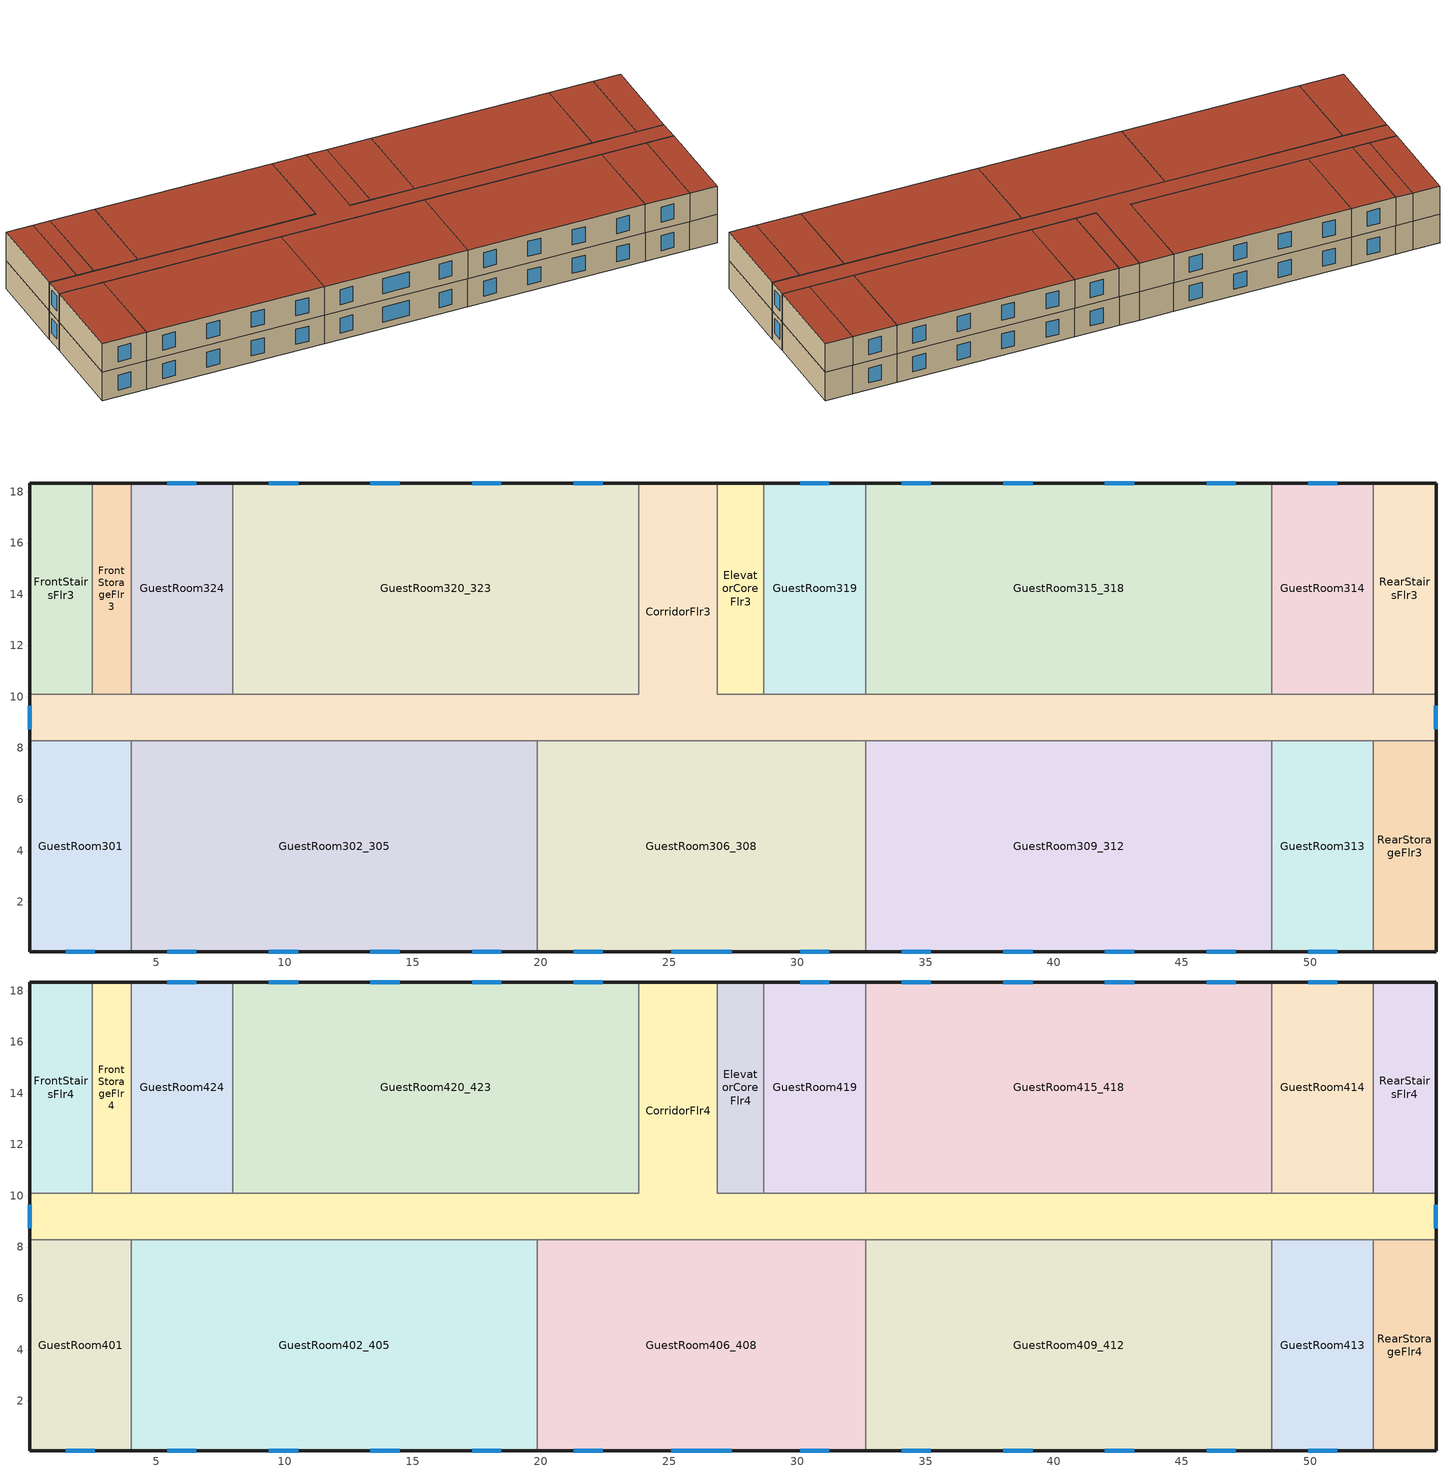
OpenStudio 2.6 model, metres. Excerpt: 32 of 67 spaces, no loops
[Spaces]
GuestRoom319
 floor to GuestRoom219: 32.66,18.34 32.66,10.11 28.7,10.11 28.7,18.34 z6.1
 wall outside: 32.66,18.34 28.7,18.34 z6.1:8.84
 wall to CorridorFlr3: 28.7,10.11 32.66,10.11 z6.1:8.84
 wall to GuestRoom315_318: 32.66,10.11 32.66,18.34 z6.1:8.84
 wall to ElevatorCoreFlr3: 28.7,18.34 28.7,10.11 z6.1:8.84
 window: 31.25,18.34 30.11,18.34 z6.75:8.19
GuestRoom320_323
 floor to GuestRoom220_223: 23.82,18.34 23.82,10.11 7.97,10.11 7.97,18.34 z6.1
 wall outside: 23.82,18.34 7.97,18.34 z6.1:8.84
 wall to CorridorFlr3: 7.97,10.11 23.82,10.11 23.82,18.34 z6.1:8.84
 wall to GuestRoom324: 7.97,18.34 7.97,10.11 z6.1:8.84
 window: 10.52,18.34 9.39,18.34 / 14.49,18.34 13.35,18.34 / 18.45,18.34 17.31,18.34 / 22.41,18.34 21.27,18.34 z6.75:8.19
RearStorageFlr3
 floor to RearStorageFlr2: 54.91,8.28 54.91,0.05 52.47,0.05 52.47,8.28 z6.1
 wall outside: 52.47,0.05 54.91,0.05 54.91,8.28 z6.1:8.84
 wall to GuestRoom313: 52.47,8.28 52.47,0.05 z6.1:8.84
 wall to CorridorFlr3: 54.91,8.28 52.47,8.28 z6.1:8.84
GuestRoom302_305
 floor to GuestRoom202_205: 19.86,8.28 19.86,0.05 4.01,0.05 4.01,8.28 z6.1
 wall outside: 4.01,0.05 19.86,0.05 z6.1:8.84
 wall to CorridorFlr3: 19.86,8.28 4.01,8.28 z6.1:8.84
 wall to GuestRoom306_308: 19.86,0.05 19.86,8.28 z6.1:8.84
 wall to GuestRoom301: 4.01,8.28 4.01,0.05 z6.1:8.84
 window: 5.42,0.05 6.56,0.05 / 17.31,0.05 18.45,0.05 / 9.39,0.05 10.52,0.05 / 13.35,0.05 14.49,0.05 z6.75:8.19
CorridorFlr3
 floor to CorridorFlr2: 26.87,18.34 26.87,10.11 54.91,10.11 54.91,8.28 0.05,8.28 0.05,10.11 23.82,10.11 23.82,18.34 z6.1
 wall outside: 0.05,10.11 0.05,8.28 / 26.87,18.34 23.82,18.34 / 54.91,8.28 54.91,10.11 z6.1:8.84
 wall to ElevatorCoreFlr3: 28.7,10.11 26.87,10.11 26.87,18.34 z6.1:8.84
 wall to FrontStairsFlr3: 2.49,10.11 0.05,10.11 z6.1:8.84
 wall to RearStairsFlr3: 54.91,10.11 52.47,10.11 z6.1:8.84
 wall to GuestRoom301: 0.05,8.28 4.01,8.28 z6.1:8.84
 wall to GuestRoom313: 48.51,8.28 52.47,8.28 z6.1:8.84
 wall to FrontStorageFlr3: 4.01,10.11 2.49,10.11 z6.1:8.84
 wall to GuestRoom314: 52.47,10.11 48.51,10.11 z6.1:8.84
 wall to GuestRoom324: 7.97,10.11 4.01,10.11 z6.1:8.84
 wall to GuestRoom309_312: 32.66,8.28 48.51,8.28 z6.1:8.84
 wall to GuestRoom306_308: 19.86,8.28 32.66,8.28 z6.1:8.84
 wall to GuestRoom315_318: 48.51,10.11 32.66,10.11 z6.1:8.84
 window: 54.91,8.73 54.91,9.66 / 0.05,9.66 0.05,8.73 z6.94:8.36
GuestRoom315_318
 floor to GuestRoom215_218: 48.51,18.34 48.51,10.11 32.66,10.11 32.66,18.34 z6.1
 wall outside: 48.51,18.34 32.66,18.34 z6.1:8.84
 wall to GuestRoom314: 48.51,10.11 48.51,18.34 z6.1:8.84
 window: 35.21,18.34 34.07,18.34 / 43.14,18.34 42,18.34 / 47.1,18.34 45.96,18.34 / 39.18,18.34 38.04,18.34 z6.75:8.19
GuestRoom301
 floor to GuestRoom201: 4.01,8.28 4.01,0.05 0.05,0.05 0.05,8.28 z6.1
 wall outside: 0.05,8.28 0.05,0.05 4.01,0.05 z6.1:8.84
 window: 1.46,0.05 2.6,0.05 z6.75:8.19
GuestRoom314
 floor to GuestRoom214: 52.47,18.34 52.47,10.11 48.51,10.11 48.51,18.34 z6.1
 wall outside: 52.47,18.34 48.51,18.34 z6.1:8.84
 wall to RearStairsFlr3: 52.47,10.11 52.47,18.34 z6.1:8.84
 window: 51.06,18.34 49.92,18.34 z6.75:8.19
GuestRoom309_312
 floor to GuestRoom209_212: 48.51,8.28 48.51,0.05 32.66,0.05 32.66,8.28 z6.1
 wall outside: 32.66,0.05 48.51,0.05 z6.1:8.84
 wall to GuestRoom306_308: 32.66,8.28 32.66,0.05 z6.1:8.84
 wall to GuestRoom313: 48.51,0.05 48.51,8.28 z6.1:8.84
 window: 45.96,0.05 47.1,0.05 / 42,0.05 43.14,0.05 / 34.07,0.05 35.21,0.05 / 38.04,0.05 39.18,0.05 z6.75:8.19
ElevatorCoreFlr3
 floor to ElevatorCoreFlr2: 28.7,18.34 28.7,10.11 26.87,10.11 26.87,18.34 z6.1
 wall outside: 28.7,18.34 26.87,18.34 z6.1:8.84
GuestRoom313
 floor to GuestRoom213: 52.47,8.28 52.47,0.05 48.51,0.05 48.51,8.28 z6.1
 wall outside: 48.51,0.05 52.47,0.05 z6.1:8.84
 window: 49.92,0.05 51.06,0.05 z6.75:8.19
GuestRoom306_308
 floor to GuestRoom206_208: 32.66,8.28 32.66,0.05 19.86,0.05 19.86,8.28 z6.1
 wall outside: 19.86,0.05 32.66,0.05 z6.1:8.84
 window: 21.27,0.05 22.41,0.05 / 25.08,0.05 27.44,0.05 / 30.11,0.05 31.25,0.05 z6.75:8.19
FrontStorageFlr3
 floor to FrontStorageFlr2: 4.01,18.34 4.01,10.11 2.49,10.11 2.49,18.34 z6.1
 wall outside: 4.01,18.34 2.49,18.34 z6.1:8.84
 wall to FrontStairsFlr3: 2.49,18.34 2.49,10.11 z6.1:8.84
 wall to GuestRoom324: 4.01,10.11 4.01,18.34 z6.1:8.84
GuestRoom324
 floor to GuestRoom224: 7.97,18.34 7.97,10.11 4.01,10.11 4.01,18.34 z6.1
 wall outside: 7.97,18.34 4.01,18.34 z6.1:8.84
 window: 6.56,18.34 5.42,18.34 z6.75:8.19
RearStairsFlr3
 floor to RearStairsFlr2: 54.91,18.34 54.91,10.11 52.47,10.11 52.47,18.34 z6.1
 wall outside: 54.91,10.11 54.91,18.34 52.47,18.34 z6.1:8.84
FrontStairsFlr3
 floor to FrontStairsFlr2: 2.49,18.34 2.49,10.11 0.05,10.11 0.05,18.34 z6.1
 wall outside: 2.49,18.34 0.05,18.34 0.05,10.11 z6.1:8.84
GuestRoom413
 floor to GuestRoom313: 52.47,8.28 52.47,0.05 48.51,0.05 48.51,8.28 z8.84
 wall outside: 48.51,0.05 52.47,0.05 z8.84:11.58
 wall to GuestRoom409_412: 48.51,8.28 48.51,0.05 z8.84:11.58
 wall to CorridorFlr4: 52.47,8.28 48.51,8.28 z8.84:11.58
 wall to RearStorageFlr4: 52.47,0.05 52.47,8.28 z8.84:11.58
 window: 49.92,0.05 51.06,0.05 z9.49:10.93
 roof outside: 52.47,0.05 52.47,8.28 48.51,8.28 48.51,0.05 z11.58
GuestRoom415_418
 floor to GuestRoom315_318: 48.51,18.34 48.51,10.11 32.66,10.11 32.66,18.34 z8.84
 wall outside: 48.51,18.34 32.66,18.34 z8.84:11.58
 wall to GuestRoom419: 32.66,18.34 32.66,10.11 z8.84:11.58
 wall to CorridorFlr4: 32.66,10.11 48.51,10.11 z8.84:11.58
 wall to GuestRoom414: 48.51,10.11 48.51,18.34 z8.84:11.58
 window: 47.1,18.34 45.96,18.34 / 39.18,18.34 38.04,18.34 / 43.14,18.34 42,18.34 / 35.21,18.34 34.07,18.34 z9.49:10.93
 roof outside: 48.51,10.11 48.51,18.34 32.66,18.34 32.66,10.11 z11.58
RearStairsFlr4
 floor to RearStairsFlr3: 54.91,18.34 54.91,10.11 52.47,10.11 52.47,18.34 z8.84
 wall outside: 54.91,10.11 54.91,18.34 52.47,18.34 z8.84:11.58
 wall to GuestRoom414: 52.47,18.34 52.47,10.11 z8.84:11.58
 wall to CorridorFlr4: 52.47,10.11 54.91,10.11 z8.84:11.58
 roof outside: 54.91,10.11 54.91,18.34 52.47,18.34 52.47,10.11 z11.58
CorridorFlr4
 floor to CorridorFlr3: 26.87,18.34 26.87,10.11 54.91,10.11 54.91,8.28 0.05,8.28 0.05,10.11 23.82,10.11 23.82,18.34 z8.84
 wall outside: 0.05,10.11 0.05,8.28 / 26.87,18.34 23.82,18.34 / 54.91,8.28 54.91,10.11 z8.84:11.58
 wall to ElevatorCoreFlr4: 28.7,10.11 26.87,10.11 26.87,18.34 z8.84:11.58
 wall to FrontStairsFlr4: 2.49,10.11 0.05,10.11 z8.84:11.58
 wall to GuestRoom420_423: 23.82,18.34 23.82,10.11 7.97,10.11 z8.84:11.58
 wall to GuestRoom406_408: 19.86,8.28 32.66,8.28 z8.84:11.58
 wall to GuestRoom424: 7.97,10.11 4.01,10.11 z8.84:11.58
 wall to GuestRoom402_405: 4.01,8.28 19.86,8.28 z8.84:11.58
 wall to RearStorageFlr4: 52.47,8.28 54.91,8.28 z8.84:11.58
 wall to GuestRoom401: 0.05,8.28 4.01,8.28 z8.84:11.58
 wall to FrontStorageFlr4: 4.01,10.11 2.49,10.11 z8.84:11.58
 wall to GuestRoom414: 52.47,10.11 48.51,10.11 z8.84:11.58
 wall to GuestRoom419: 32.66,10.11 28.7,10.11 z8.84:11.58
 wall to GuestRoom409_412: 32.66,8.28 48.51,8.28 z8.84:11.58
 window: 0.05,9.66 0.05,8.73 / 54.91,8.73 54.91,9.66 z9.68:11.1
 roof outside: 54.91,8.28 54.91,10.11 26.87,10.11 26.87,18.34 23.82,18.34 23.82,10.11 0.05,10.11 0.05,8.28 z11.58
GuestRoom402_405
 floor to GuestRoom302_305: 19.86,8.28 19.86,0.05 4.01,0.05 4.01,8.28 z8.84
 wall outside: 4.01,0.05 19.86,0.05 z8.84:11.58
 wall to GuestRoom406_408: 19.86,0.05 19.86,8.28 z8.84:11.58
 wall to GuestRoom401: 4.01,8.28 4.01,0.05 z8.84:11.58
 window: 5.42,0.05 6.56,0.05 / 13.35,0.05 14.49,0.05 / 9.39,0.05 10.52,0.05 / 17.31,0.05 18.45,0.05 z9.49:10.93
 roof outside: 19.86,0.05 19.86,8.28 4.01,8.28 4.01,0.05 z11.58
GuestRoom401
 floor to GuestRoom301: 4.01,8.28 4.01,0.05 0.05,0.05 0.05,8.28 z8.84
 wall outside: 0.05,8.28 0.05,0.05 4.01,0.05 z8.84:11.58
 window: 1.46,0.05 2.6,0.05 z9.49:10.93
 roof outside: 4.01,0.05 4.01,8.28 0.05,8.28 0.05,0.05 z11.58
RearStorageFlr4
 floor to RearStorageFlr3: 54.91,8.28 54.91,0.05 52.47,0.05 52.47,8.28 z8.84
 wall outside: 52.47,0.05 54.91,0.05 54.91,8.28 z8.84:11.58
 roof outside: 54.91,0.05 54.91,8.28 52.47,8.28 52.47,0.05 z11.58
ElevatorCoreFlr4
 floor to ElevatorCoreFlr3: 28.7,18.34 28.7,10.11 26.87,10.11 26.87,18.34 z8.84
 wall outside: 28.7,18.34 26.87,18.34 z8.84:11.58
 wall to GuestRoom419: 28.7,10.11 28.7,18.34 z8.84:11.58
 roof outside: 28.7,10.11 28.7,18.34 26.87,18.34 26.87,10.11 z11.58
GuestRoom414
 floor to GuestRoom314: 52.47,18.34 52.47,10.11 48.51,10.11 48.51,18.34 z8.84
 wall outside: 52.47,18.34 48.51,18.34 z8.84:11.58
 window: 51.06,18.34 49.92,18.34 z9.49:10.93
 roof outside: 52.47,10.11 52.47,18.34 48.51,18.34 48.51,10.11 z11.58
GuestRoom420_423
 floor to GuestRoom320_323: 23.82,18.34 23.82,10.11 7.97,10.11 7.97,18.34 z8.84
 wall outside: 23.82,18.34 7.97,18.34 z8.84:11.58
 wall to GuestRoom424: 7.97,18.34 7.97,10.11 z8.84:11.58
 window: 22.41,18.34 21.27,18.34 / 18.45,18.34 17.31,18.34 / 10.52,18.34 9.39,18.34 / 14.49,18.34 13.35,18.34 z9.49:10.93
 roof outside: 23.82,10.11 23.82,18.34 7.97,18.34 7.97,10.11 z11.58
GuestRoom424
 floor to GuestRoom324: 7.97,18.34 7.97,10.11 4.01,10.11 4.01,18.34 z8.84
 wall outside: 7.97,18.34 4.01,18.34 z8.84:11.58
 wall to FrontStorageFlr4: 4.01,18.34 4.01,10.11 z8.84:11.58
 window: 6.56,18.34 5.42,18.34 z9.49:10.93
 roof outside: 7.97,10.11 7.97,18.34 4.01,18.34 4.01,10.11 z11.58
GuestRoom406_408
 floor to GuestRoom306_308: 32.66,8.28 32.66,0.05 19.86,0.05 19.86,8.28 z8.84
 wall outside: 19.86,0.05 32.66,0.05 z8.84:11.58
 wall to GuestRoom409_412: 32.66,0.05 32.66,8.28 z8.84:11.58
 window: 21.27,0.05 22.41,0.05 / 25.08,0.05 27.44,0.05 / 30.11,0.05 31.25,0.05 z9.49:10.93
 roof outside: 32.66,0.05 32.66,8.28 19.86,8.28 19.86,0.05 z11.58
GuestRoom419
 floor to GuestRoom319: 32.66,18.34 32.66,10.11 28.7,10.11 28.7,18.34 z8.84
 wall outside: 32.66,18.34 28.7,18.34 z8.84:11.58
 window: 31.25,18.34 30.11,18.34 z9.49:10.93
 roof outside: 32.66,10.11 32.66,18.34 28.7,18.34 28.7,10.11 z11.58
FrontStorageFlr4
 floor to FrontStorageFlr3: 4.01,18.34 4.01,10.11 2.49,10.11 2.49,18.34 z8.84
 wall outside: 4.01,18.34 2.49,18.34 z8.84:11.58
 wall to FrontStairsFlr4: 2.49,18.34 2.49,10.11 z8.84:11.58
 roof outside: 4.01,10.11 4.01,18.34 2.49,18.34 2.49,10.11 z11.58
FrontStairsFlr4
 floor to FrontStairsFlr3: 2.49,18.34 2.49,10.11 0.05,10.11 0.05,18.34 z8.84
 wall outside: 2.49,18.34 0.05,18.34 0.05,10.11 z8.84:11.58
 roof outside: 2.49,10.11 2.49,18.34 0.05,18.34 0.05,10.11 z11.58
GuestRoom409_412
 floor to GuestRoom309_312: 48.51,8.28 48.51,0.05 32.66,0.05 32.66,8.28 z8.84
 wall outside: 32.66,0.05 48.51,0.05 z8.84:11.58
 window: 38.04,0.05 39.18,0.05 / 45.96,0.05 47.1,0.05 / 42,0.05 43.14,0.05 / 34.07,0.05 35.21,0.05 z9.49:10.93
 roof outside: 48.51,0.05 48.51,8.28 32.66,8.28 32.66,0.05 z11.58
[Site]
Toronto Pearson Intl AP_ON_CAN: Latitude {deg}=43.677; Longitude {deg}=-79.631; Time Zone {hr}=-5; Elevation {m}=173.4; Terrain=Suburbs
[Building]
Building 1: North Axis {deg}=180; Default Construction Set=BTAP-Mass at hdd = 3890.0; Standards Number of Stories=4; Standards Number of Above Ground Stories=4; Standards Building Type=SmallHotel
[Site:WaterMainsTemperature]
Calculation Method=Correlation; Annual Average Outdoor Air Temperature {C}=9.05833; Maximum Difference In Monthly Average Outdoor Air Temperatures {deltaC}=28.3
[Site:GroundTemperature:BuildingSurface]
19.527, 19.502, 19.536, 19.598, 20.002, 21.64, 22.225, 22.375, 21.449, 20.121, 19.802, 19.633
[SizingPeriod:DesignDay] Barometric Pressure {Pa}=99259; Sky Clearness=0; Rain Indicator=0; Snow Indicator=0; Day of Month=21; Daylight Saving Time Indicator=0; Humidity Indicating Type=Wetbulb; Dry-Bulb Temperature Range Modifier Type=DefaultMultipliers
Name | Maximum Dry-Bulb Temperature {C} | Daily Dry-Bulb Temperature Range {deltaC} | Humidity Indicating Conditions at Maximum Dry-Bulb | Wind Speed {m/s} | Wind Direction {deg} | Month | Day Type | Solar Model Indicator | ASHRAE Taub | ASHRAE Taud
Toronto Pearson Intl AP Ann Clg .4% Condns DB=>MWB | 31.3 | 9.7 | 22.4 | 6 | 270 | 7 | SummerDesignDay | ASHRAETau | 0.425 | 2.27
Toronto Pearson Intl AP Ann Htg 99.6% Condns DB | -18 | 0 | -18 | 5.2 | 0 | 1 | WinterDesignDay | ASHRAEClearSky
[Material:NoMass] Roughness=Smooth; Thermal Absorptance=0.9; Solar Absorptance=0.7
Name | Thermal Resistance {m2-K/W} | Visible Absorptance
Typical Carpet Pad; Typical Carpet Pad 1 | 0.21648 | 0.8
Typical Insulation 1 | 5.20402 | 0.7
Typical Insulation 2 | 3.32618 | 0.7
Typical Insulation 3 | 5.46446 | 0.7
Typical Carpet Pad 2 | 1.25503 | 0.8
Typical Carpet Pad 3; Typical Carpet Pad 4 | 2.57255 | 0.8
Typical Insulation 4 | 0.454528 | 0.7
Typical Insulation 5 | 0.454545 | 0.7
[Material]
Name | Roughness | Thickness {m} | Conductivity {W/m-K} | Density {kg/m3} | Specific Heat {J/kg-K} | Thermal Absorptance | Solar Absorptance | Visible Absorptance
G05 25mm wood | MediumSmooth | 0.0254 | 0.15 | 608 | 1630 | 0.9 | 0.5 | 0.5
100mm Normalweight concrete floor 1 | MediumSmooth | 0.1016 | 2.31 | 2322 | 832
G01 13mm gypsum board 1 | Smooth | 0.0127 | 0.16 | 800 | 1090 | 0.9 | 0.7 | 0.5
4 in. Normalweight Concrete Floor 1 | MediumRough | 0.1016 | 2.31 | 2322 | 832 | 0.9 | 0.7 | 0.7
1IN Stucco 1 | Smooth | 0.0253 | 0.6918 | 1858 | 837 | 0.9 | 0.7 | 0.92
8IN CONCRETE HW RefBldg 1 | Rough | 0.2032 | 1.311 | 2240 | 836.8 | 0.9 | 0.7 | 0.7
1/2IN Gypsum 1 | Smooth | 0.0127 | 0.16 | 784.9 | 830 | 0.9 | 0.4 | 0.4
Metal Roof Surface 1; F08 Metal surface 1 | Smooth | 0.0008 | 45.28 | 7824 | 500 | 0.9 | 0.7 | 0.7
6 in. Normalweight Concrete Floor 1; 6 in. Normalweight Concrete Floor 2; 6 in. Normalweight Concrete Floor 3 | MediumRough | 0.1524 | 2.31 | 2322 | 832 | 0.9 | 0.7 | 0.7
[Construction]
BTAP-Int-Partition; BTAP-Int-Door: G05 25mm wood
BTAP-Int-Floor: 100mm Normalweight concrete floor 1, Typical Carpet Pad
BTAP-Int-Wall: G01 13mm gypsum board 1, G01 13mm gypsum board 1
BTAP-Int-Ceiling: Typical Carpet Pad, 100mm Normalweight concrete floor 1
BTAP-Int-Window: SimpleGlazing
BTAP-Ext-Floor-Mass:U-0.183: Typical Insulation 1, 4 in. Normalweight Concrete Floor 1, Typical Carpet Pad 1
BTAP-Ext-Wall-Mass:U-0.278: 1IN Stucco 1, 8IN CONCRETE HW RefBldg 1, Typical Insulation 2, 1/2IN Gypsum 1
BTAP-Ext-Roof-Metal:U-0.183: Metal Roof Surface 1, Typical Insulation 3
BTAP-Grnd-Floor-Mass:U-0.757: 6 in. Normalweight Concrete Floor 1, Typical Carpet Pad 2
BTAP-Grnd-Wall-Mass:U-0.379: 6 in. Normalweight Concrete Floor 2, Typical Carpet Pad 3
BTAP-Grnd-Roof-Mass:U-0.379: 6 in. Normalweight Concrete Floor 3, Typical Carpet Pad 4
BTAP-Ext-FixedWindow:U=0.220 SHGC=0.600; BTAP-Ext-GlassDoors:U=0.220 SHGC=0.600; BTAP-Ext-Skylights:U=0.220 SHGC=0.600; BTAP-Ext-DaylightDomes:U=0.220 SHGC=0.600; BTAP-Ext-DaylightDiffuser:U=0.220 SHGC=0.600: SimpleGlazing:U=0.220 SHGC=0.600
BTAP-Ext-Door:U-2.2: F08 Metal surface 1, Typical Insulation 4
BTAP-Ext-OverHeadDoor:U-2.2: Typical Insulation 5
[DefaultConstructionSet]
BTAP-Mass at hdd = 3890.0: Default Exterior Surface Constructions=BTAP-Mass at hdd = 3890.0; Default Interior Surface Constructions=Default Surface Constructions 2; Default Ground Contact Surface Constructions=BTAP-Mass at hdd = 3890.0 1; Default Exterior SubSurface Constructions=BTAP-Mass at hdd = 3890.0; Default Interior SubSurface Constructions=Default Sub Surface Constructions 2; Interior Partition Construction=BTAP-Int-Partition
[DefaultSurfaceConstructions]
Name | Floor Construction | Wall Construction | Roof Ceiling Construction
Default Surface Constructions 2 | BTAP-Int-Floor | BTAP-Int-Wall | BTAP-Int-Ceiling
BTAP-Mass at hdd = 3890.0 | BTAP-Ext-Floor-Mass:U-0.183 | BTAP-Ext-Wall-Mass:U-0.278 | BTAP-Ext-Roof-Metal:U-0.183
BTAP-Mass at hdd = 3890.0 1 | BTAP-Grnd-Floor-Mass:U-0.757 | BTAP-Grnd-Wall-Mass:U-0.379 | BTAP-Grnd-Roof-Mass:U-0.379
[DefaultSubSurfaceConstructions]
Name | Fixed Window Construction | Operable Window Construction | Door Construction | Glass Door Construction | Overhead Door Construction | Skylight Construction | Tubular Daylight Dome Construction | Tubular Daylight Diffuser Construction
Default Sub Surface Constructions 2 | BTAP-Int-Window | BTAP-Int-Window | BTAP-Int-Door
BTAP-Mass at hdd = 3890.0 | BTAP-Ext-FixedWindow:U=0.220 SHGC=0.600 | BTAP-Ext-FixedWindow:U=0.220 SHGC=0.600 | BTAP-Ext-Door:U-2.2 | BTAP-Ext-GlassDoors:U=0.220 SHGC=0.600 | BTAP-Ext-OverHeadDoor:U-2.2 | BTAP-Ext-Skylights:U=0.220 SHGC=0.600 | BTAP-Ext-DaylightDomes:U=0.220 SHGC=0.600 | BTAP-Ext-DaylightDiffuser:U=0.220 SHGC=0.600
[WindowMaterial:SimpleGlazingSystem] U-Factor {W/m2-K}=2.2; Solar Heat Gain Coefficient=0.6; Visible Transmittance=0.21
SimpleGlazing; SimpleGlazing:U=0.220 SHGC=0.600
[Space]
Name | Space Type | Building Story | Thermal Zone
GuestRoom319 | Space Function Hway lodging - rooms | BuildingStory3 | DU_BT=Space Function_ST=Hway lodging - rooms_FL=BuildingStory3_SCHF 4
GuestRoom424 | Space Function Hway lodging - rooms | BuildingStory4 | DU_BT=Space Function_ST=Hway lodging - rooms_FL=BuildingStory4_SCHF 6
GuestRoom413 | Space Function Hway lodging - rooms | BuildingStory4 | DU_BT=Space Function_ST=Hway lodging - rooms_FL=BuildingStory4_SCHF 7
GuestRoom320_323 | Space Function Hway lodging - rooms | BuildingStory3 | DU_BT=Space Function_ST=Hway lodging - rooms_FL=BuildingStory3_SCHF 7
GuestRoom419 | Space Function Hway lodging - rooms | BuildingStory4 | DU_BT=Space Function_ST=Hway lodging - rooms_FL=BuildingStory4_SCHF 3
GuestRoom402_405 | Space Function Hway lodging - rooms | BuildingStory4 | DU_BT=Space Function_ST=Hway lodging - rooms_FL=BuildingStory4_SCHF 2
RearStorageFlr3 | Space Function Storage area - occsens | BuildingStory3 | ALL_ST=Storage area - occsens_FL=BuildingStory3_SCH=E
GuestRoom420_423 | Space Function Hway lodging - rooms | BuildingStory4 | DU_BT=Space Function_ST=Hway lodging - rooms_FL=BuildingStory4_SCHF 8
GuestRoom302_305 | Space Function Hway lodging - rooms | BuildingStory3 | DU_BT=Space Function_ST=Hway lodging - rooms_FL=BuildingStory3_SCHF 3
CorridorFlr3 | Space Function Corr. >= 2.4m wide-sch-F | BuildingStory3 | WILD_ST=Corr. >= 2.4m wide-sch-F_FL=BuildingStory3_SCH=F
GuestRoom415_418 | Space Function Hway lodging - rooms | BuildingStory4 | DU_BT=Space Function_ST=Hway lodging - rooms_FL=BuildingStory4_SCHF 1
RearStairsFlr4 | Space Function Stairway-sch-F | BuildingStory4 | WILD_ST=Stairway-sch-F_FL=BuildingStory4_SCH=F 1
GuestRoom414 | Space Function Hway lodging - rooms | BuildingStory4 | DU_BT=Space Function_ST=Hway lodging - rooms_FL=BuildingStory4_SCHF 4
CorridorFlr4 | Space Function Corr. >= 2.4m wide-sch-F | BuildingStory4 | WILD_ST=Corr. >= 2.4m wide-sch-F_FL=BuildingStory4_SCH=F
GuestRoom315_318 | Space Function Hway lodging - rooms | BuildingStory3 | DU_BT=Space Function_ST=Hway lodging - rooms_FL=BuildingStory3_SCHF 6
FrontStorageFlr3 | Space Function Storage area - occsens | BuildingStory3 | ALL_ST=Storage area - occsens_FL=BuildingStory3_SCH=E 1
GuestRoom406_408 | Space Function Hway lodging - rooms | BuildingStory4 | DU_BT=Space Function_ST=Hway lodging - rooms_FL=BuildingStory4_SCHF 9
GuestRoom301 | Space Function Hway lodging - rooms | BuildingStory3 | DU_BT=Space Function_ST=Hway lodging - rooms_FL=BuildingStory3_SCHF 8
GuestRoom314 | Space Function Hway lodging - rooms | BuildingStory3 | DU_BT=Space Function_ST=Hway lodging - rooms_FL=BuildingStory3_SCHF 9
GuestRoom401 | Space Function Hway lodging - rooms | BuildingStory4 | DU_BT=Space Function_ST=Hway lodging - rooms_FL=BuildingStory4_SCHF
GuestRoom313 | Space Function Hway lodging - rooms | BuildingStory3 | DU_BT=Space Function_ST=Hway lodging - rooms_FL=BuildingStory3_SCHF 5
GuestRoom309_312 | Space Function Hway lodging - rooms | BuildingStory3 | DU_BT=Space Function_ST=Hway lodging - rooms_FL=BuildingStory3_SCHF 2
ElevatorCoreFlr3 | Space Function Lobby - elevator | BuildingStory3 | ALL_ST=Lobby - elevator_FL=BuildingStory3_SCH=C
GuestRoom409_412 | Space Function Hway lodging - rooms | BuildingStory4 | DU_BT=Space Function_ST=Hway lodging - rooms_FL=BuildingStory4_SCHF 5
RearStorageFlr4 | Space Function Storage area - occsens | BuildingStory4 | ALL_ST=Storage area - occsens_FL=BuildingStory4_SCH=E
ElevatorCoreFlr4 | Space Function Lobby - elevator | BuildingStory4 | ALL_ST=Lobby - elevator_FL=BuildingStory4_SCH=C
GuestRoom306_308 | Space Function Hway lodging - rooms | BuildingStory3 | DU_BT=Space Function_ST=Hway lodging - rooms_FL=BuildingStory3_SCHF 1
FrontStairsFlr3 | Space Function Stairway-sch-F | BuildingStory3 | WILD_ST=Stairway-sch-F_FL=BuildingStory3_SCH=F 1
RearStairsFlr3 | Space Function Stairway-sch-F | BuildingStory3 | WILD_ST=Stairway-sch-F_FL=BuildingStory3_SCH=F
GuestRoom324 | Space Function Hway lodging - rooms | BuildingStory3 | DU_BT=Space Function_ST=Hway lodging - rooms_FL=BuildingStory3_SCHF
FrontStorageFlr4 | Space Function Storage area - occsens | BuildingStory4 | ALL_ST=Storage area - occsens_FL=BuildingStory4_SCH=E 1
FrontStairsFlr4 | Space Function Stairway-sch-F | BuildingStory4 | WILD_ST=Stairway-sch-F_FL=BuildingStory4_SCH=F
[BuildingStory]
BuildingStory3; BuildingStory4
[SpaceType] Standards Building Type=Space Function
Name | Default Schedule Set | Design Specification Outdoor Air Object | Standards Space Type
Space Function Corr. >= 2.4m wide-sch-F | Space Function Corr. >= 2.4m wide-sch-F Schedule Set | Space Function Corr. >= 2.4m wide-sch-F Ventilation | Corr. >= 2.4m wide-sch-F
Space Function Lobby - elevator | Space Function Lobby - elevator Schedule Set | Space Function Lobby - elevator Ventilation | Lobby - elevator
Space Function Stairway-sch-F | Space Function Stairway-sch-F Schedule Set | Space Function Stairway-sch-F Ventilation | Stairway-sch-F
Space Function Storage area - occsens | Space Function Storage area - occsens Schedule Set | Space Function Storage area - occsens Ventilation | Storage area - occsens
Space Function Hway lodging - rooms | Space Function Hway lodging - rooms Schedule Set | Space Function Hway lodging - rooms Ventilation | Hway lodging - rooms
[People:Definition] Number of People Calculation Method=People/Area; Fraction Radiant=0.3
Name | People per Space Floor Area {person/m2}
Space Function Corr. >= 2.4m wide-sch-F People Definition; Space Function Storage area - occsens People Definition | 0.0100104
Space Function Hway lodging - rooms People Definition | 0.0400417
Space Function Lobby - elevator People Definition | 0.0999967
Space Function Stairway-sch-F People Definition | 0.0049514
[People] Work Efficiency Schedule=Work Efficiency Schedule; Clothing Insulation Schedule=Clothing Schedule; Air Velocity Schedule=Air Velocity Schedule; Multiplier=1
Name | People Definition | Space or SpaceType
Space Function Corr. >= 2.4m wide-sch-F People | Space Function Corr. >= 2.4m wide-sch-F People Definition | Space Function Corr. >= 2.4m wide-sch-F
Space Function Hway lodging - rooms People | Space Function Hway lodging - rooms People Definition | Space Function Hway lodging - rooms
Space Function Lobby - elevator People | Space Function Lobby - elevator People Definition | Space Function Lobby - elevator
Space Function Stairway-sch-F People | Space Function Stairway-sch-F People Definition | Space Function Stairway-sch-F
Space Function Storage area - occsens People | Space Function Storage area - occsens People Definition | Space Function Storage area - occsens
[Lights:Definition] Design Level Calculation Method=Watts/Area; Fraction Radiant=0.5; Fraction Visible=0.2
Name | Watts per Space Floor Area {W/m2}
Space Function Corr. >= 2.4m wide-sch-F Lights Definition | 7.09994
Space Function Hway lodging - rooms Lights Definition | 8.09993
Space Function Lobby - elevator Lights Definition | 6.89994
Space Function Stairway-sch-F Lights Definition | 7.39994
Space Function Storage area - occsens Lights Definition | 6.11995
[Lights] Fraction Replaceable=1
Name | Lights Definition | Space or SpaceType
Space Function Corr. >= 2.4m wide-sch-F Lights | Space Function Corr. >= 2.4m wide-sch-F Lights Definition | Space Function Corr. >= 2.4m wide-sch-F
Space Function Hway lodging - rooms Lights | Space Function Hway lodging - rooms Lights Definition | Space Function Hway lodging - rooms
Space Function Lobby - elevator Lights | Space Function Lobby - elevator Lights Definition | Space Function Lobby - elevator
Space Function Stairway-sch-F Lights | Space Function Stairway-sch-F Lights Definition | Space Function Stairway-sch-F
Space Function Storage area - occsens Lights | Space Function Storage area - occsens Lights Definition | Space Function Storage area - occsens
[DesignSpecification:OutdoorAir] Outdoor Air Method=Sum
Name | Outdoor Air Flow per Floor Area {m3/s-m2}
Space Function Corr. >= 2.4m wide-sch-F Ventilation; Space Function Stairway-sch-F Ventilation | 0.0003048
Space Function Hway lodging - rooms Ventilation | 0.0005588
Space Function Lobby - elevator Ventilation | 0.0041148
Space Function Storage area - occsens Ventilation | 0.0003556
[DefaultScheduleSet] People Activity Level Schedule=NECB-Activity; Infiltration Schedule=Always On
Name | Number of People Schedule | Lighting Schedule | Electric Equipment Schedule
Space Function Corr. >= 2.4m wide-sch-F Schedule Set; Space Function Hway lodging - rooms Schedule Set; Space Function Stairway-sch-F Schedule Set | NECB-F-Occupancy | NECB-F-Lighting | NECB-F-Electric-Equipment
Space Function Lobby - elevator Schedule Set | NECB-C-Occupancy | NECB-C-Lighting | NECB-C-Electric-Equipment
Space Function Storage area - occsens Schedule Set | NECB-E-Occupancy | NECB-E-Lighting | NECB-E-Electric-Equipment
[ThermostatSetpoint:DualSetpoint]
Name | Heating Setpoint Temperature Schedule | Cooling Setpoint Temperature Schedule
Space Function Hway lodging - rooms Thermostat 36; Space Function Hway lodging - rooms Thermostat 37; Space Function Hway lodging - rooms Thermostat 39; Space Function Hway lodging - rooms Thermostat 41; Space Function Hway lodging - rooms Thermostat 43; Space Function Hway lodging - rooms Thermostat 44; Space Function Hway lodging - rooms Thermostat 46; Space Function Hway lodging - rooms Thermostat 48; Space Function Hway lodging - rooms Thermostat 49; Space Function Hway lodging - rooms Thermostat 50; Space Function Hway lodging - rooms Thermostat 51; Space Function Hway lodging - rooms Thermostat 52; Space Function Hway lodging - rooms Thermostat 53; Space Function Hway lodging - rooms Thermostat 54; Space Function Hway lodging - rooms Thermostat 57; Space Function Hway lodging - rooms Thermostat 60; Space Function Hway lodging - rooms Thermostat 61; Space Function Hway lodging - rooms Thermostat 66; Space Function Hway lodging - rooms Thermostat 67; Space Function Hway lodging - rooms Thermostat 70; Space Function Stairway-sch-F Thermostat 9; Space Function Stairway-sch-F Thermostat 10; Space Function Corr. >= 2.4m wide-sch-F Thermostat 5; Space Function Stairway-sch-F Thermostat 14; Space Function Corr. >= 2.4m wide-sch-F Thermostat 8; Space Function Stairway-sch-F Thermostat 15 | NECB-F-Thermostat Setpoint-Heating | NECB-F-Thermostat Setpoint-Cooling
Space Function Storage area - occsens Thermostat 11; Space Function Storage area - occsens Thermostat 14; Space Function Storage area - occsens Thermostat 16; Space Function Storage area - occsens Thermostat 17 | NECB-E-Thermostat Setpoint-Heating | NECB-E-Thermostat Setpoint-Cooling
Space Function Lobby - elevator Thermostat 6; Space Function Lobby - elevator Thermostat 8 | NECB-C-Thermostat Setpoint-Heating | NECB-C-Thermostat Setpoint-Cooling
[ElectricEquipment:Definition] Design Level Calculation Method=Watts/Area; Fraction Radiant=0.5
Name | Watts per Space Floor Area {W/m2}
Space Function Hway lodging - rooms Elec Equip Definition | 2.49998
Space Function Lobby - elevator Elec Equip Definition; Space Function Storage area - occsens Elec Equip Definition | 0.999992
[ElectricEquipment]
Name | Electric Equipment Definition | Space or SpaceType
Space Function Hway lodging - rooms Elec Equip | Space Function Hway lodging - rooms Elec Equip Definition | Space Function Hway lodging - rooms
Space Function Lobby - elevator Elec Equip | Space Function Lobby - elevator Elec Equip Definition | Space Function Lobby - elevator
Space Function Storage area - occsens Elec Equip | Space Function Storage area - occsens Elec Equip Definition | Space Function Storage area - occsens
[SpaceInfiltration:DesignFlowRate] Schedule=Always On Discrete; Design Flow Rate Calculation Method=Flow/ExteriorArea; Flow per Exterior Surface Area {m3/s-m2}=0.00025; Constant Term Coefficient=0; Temperature Term Coefficient=0; Velocity Term Coefficient=0.224; Velocity Squared Term Coefficient=0
Name | Space or SpaceType
CorridorFlr3 Infiltration | CorridorFlr3
CorridorFlr4 Infiltration | CorridorFlr4
ElevatorCoreFlr3 Infiltration | ElevatorCoreFlr3
ElevatorCoreFlr4 Infiltration | ElevatorCoreFlr4
FrontStairsFlr3 Infiltration | FrontStairsFlr3
FrontStairsFlr4 Infiltration | FrontStairsFlr4
FrontStorageFlr3 Infiltration | FrontStorageFlr3
FrontStorageFlr4 Infiltration | FrontStorageFlr4
GuestRoom301 Infiltration | GuestRoom301
GuestRoom302_305 Infiltration | GuestRoom302_305
GuestRoom306_308 Infiltration | GuestRoom306_308
GuestRoom309_312 Infiltration | GuestRoom309_312
GuestRoom313 Infiltration | GuestRoom313
GuestRoom314 Infiltration | GuestRoom314
GuestRoom315_318 Infiltration | GuestRoom315_318
GuestRoom319 Infiltration | GuestRoom319
GuestRoom320_323 Infiltration | GuestRoom320_323
GuestRoom324 Infiltration | GuestRoom324
GuestRoom401 Infiltration | GuestRoom401
GuestRoom402_405 Infiltration | GuestRoom402_405
GuestRoom406_408 Infiltration | GuestRoom406_408
GuestRoom409_412 Infiltration | GuestRoom409_412
GuestRoom413 Infiltration | GuestRoom413
GuestRoom414 Infiltration | GuestRoom414
GuestRoom415_418 Infiltration | GuestRoom415_418
GuestRoom419 Infiltration | GuestRoom419
GuestRoom420_423 Infiltration | GuestRoom420_423
GuestRoom424 Infiltration | GuestRoom424
RearStairsFlr3 Infiltration | RearStairsFlr3
RearStairsFlr4 Infiltration | RearStairsFlr4
RearStorageFlr3 Infiltration | RearStorageFlr3
RearStorageFlr4 Infiltration | RearStorageFlr4
[ThermalZone] Use Ideal Air Loads=No
Name | Thermostat
DU_BT=Space Function_ST=Hway lodging - rooms_FL=BuildingStory3_SCHF | Space Function Hway lodging - rooms Thermostat 36
DU_BT=Space Function_ST=Hway lodging - rooms_FL=BuildingStory3_SCHF 1 | Space Function Hway lodging - rooms Thermostat 37
DU_BT=Space Function_ST=Hway lodging - rooms_FL=BuildingStory3_SCHF 2 | Space Function Hway lodging - rooms Thermostat 39
DU_BT=Space Function_ST=Hway lodging - rooms_FL=BuildingStory4_SCHF | Space Function Hway lodging - rooms Thermostat 41
DU_BT=Space Function_ST=Hway lodging - rooms_FL=BuildingStory4_SCHF 1 | Space Function Hway lodging - rooms Thermostat 43
DU_BT=Space Function_ST=Hway lodging - rooms_FL=BuildingStory4_SCHF 2 | Space Function Hway lodging - rooms Thermostat 44
DU_BT=Space Function_ST=Hway lodging - rooms_FL=BuildingStory4_SCHF 3 | Space Function Hway lodging - rooms Thermostat 46
DU_BT=Space Function_ST=Hway lodging - rooms_FL=BuildingStory3_SCHF 3 | Space Function Hway lodging - rooms Thermostat 48
DU_BT=Space Function_ST=Hway lodging - rooms_FL=BuildingStory4_SCHF 4 | Space Function Hway lodging - rooms Thermostat 49
DU_BT=Space Function_ST=Hway lodging - rooms_FL=BuildingStory3_SCHF 4 | Space Function Hway lodging - rooms Thermostat 50
DU_BT=Space Function_ST=Hway lodging - rooms_FL=BuildingStory4_SCHF 5 | Space Function Hway lodging - rooms Thermostat 51
DU_BT=Space Function_ST=Hway lodging - rooms_FL=BuildingStory4_SCHF 6 | Space Function Hway lodging - rooms Thermostat 52
DU_BT=Space Function_ST=Hway lodging - rooms_FL=BuildingStory4_SCHF 7 | Space Function Hway lodging - rooms Thermostat 53
DU_BT=Space Function_ST=Hway lodging - rooms_FL=BuildingStory3_SCHF 5 | Space Function Hway lodging - rooms Thermostat 54
DU_BT=Space Function_ST=Hway lodging - rooms_FL=BuildingStory4_SCHF 8 | Space Function Hway lodging - rooms Thermostat 57
DU_BT=Space Function_ST=Hway lodging - rooms_FL=BuildingStory4_SCHF 9 | Space Function Hway lodging - rooms Thermostat 60
DU_BT=Space Function_ST=Hway lodging - rooms_FL=BuildingStory3_SCHF 6 | Space Function Hway lodging - rooms Thermostat 61
DU_BT=Space Function_ST=Hway lodging - rooms_FL=BuildingStory3_SCHF 7 | Space Function Hway lodging - rooms Thermostat 66
DU_BT=Space Function_ST=Hway lodging - rooms_FL=BuildingStory3_SCHF 8 | Space Function Hway lodging - rooms Thermostat 67
DU_BT=Space Function_ST=Hway lodging - rooms_FL=BuildingStory3_SCHF 9 | Space Function Hway lodging - rooms Thermostat 70
ALL_ST=Storage area - occsens_FL=BuildingStory4_SCH=E | Space Function Storage area - occsens Thermostat 11
ALL_ST=Lobby - elevator_FL=BuildingStory3_SCH=C | Space Function Lobby - elevator Thermostat 6
ALL_ST=Lobby - elevator_FL=BuildingStory4_SCH=C | Space Function Lobby - elevator Thermostat 8
ALL_ST=Storage area - occsens_FL=BuildingStory4_SCH=E 1 | Space Function Storage area - occsens Thermostat 14
ALL_ST=Storage area - occsens_FL=BuildingStory3_SCH=E | Space Function Storage area - occsens Thermostat 16
ALL_ST=Storage area - occsens_FL=BuildingStory3_SCH=E 1 | Space Function Storage area - occsens Thermostat 17
WILD_ST=Stairway-sch-F_FL=BuildingStory4_SCH=F | Space Function Stairway-sch-F Thermostat 9
WILD_ST=Stairway-sch-F_FL=BuildingStory3_SCH=F | Space Function Stairway-sch-F Thermostat 10
WILD_ST=Corr. >= 2.4m wide-sch-F_FL=BuildingStory3_SCH=F | Space Function Corr. >= 2.4m wide-sch-F Thermostat 5
WILD_ST=Stairway-sch-F_FL=BuildingStory4_SCH=F 1 | Space Function Stairway-sch-F Thermostat 14
WILD_ST=Corr. >= 2.4m wide-sch-F_FL=BuildingStory4_SCH=F | Space Function Corr. >= 2.4m wide-sch-F Thermostat 8
WILD_ST=Stairway-sch-F_FL=BuildingStory3_SCH=F 1 | Space Function Stairway-sch-F Thermostat 15
[Schedule:Ruleset]
Clothing Schedule: Default Day Schedule=Clothing Schedule Default Winter Clothes
Air Velocity Schedule: Default Day Schedule=Air Velocity Schedule Default
Work Efficiency Schedule: Default Day Schedule=Work Efficiency Schedule Default
NECB-F-Occupancy: Default Day Schedule=NECB-F-Occupancy Default
NECB-Activity: Default Day Schedule=NECB-Activity Default; Summer Design Day Schedule=NECB-Activity Summer Design Day; Winter Design Day Schedule=NECB-Activity Winter Design Day
NECB-F-Lighting: Default Day Schedule=NECB-F-Lighting Default
NECB-F-Electric-Equipment: Default Day Schedule=NECB-F-Electric-Equipment Default
Always On: Default Day Schedule=Always On Default
NECB-F-Thermostat Setpoint-Heating: Default Day Schedule=NECB-F-Thermostat Setpoint-Heating Default
NECB-F-Thermostat Setpoint-Cooling: Default Day Schedule=NECB-F-Thermostat Setpoint-Cooling Default
NECB-C-Occupancy: Default Day Schedule=NECB-C-Occupancy Default
NECB-C-Lighting: Default Day Schedule=NECB-C-Lighting Default
NECB-C-Electric-Equipment: Default Day Schedule=NECB-C-Electric-Equipment Default
NECB-C-Thermostat Setpoint-Heating: Default Day Schedule=NECB-C-Thermostat Setpoint-Heating Default
NECB-C-Thermostat Setpoint-Cooling: Default Day Schedule=NECB-C-Thermostat Setpoint-Cooling Default
NECB-E-Occupancy: Default Day Schedule=NECB-E-Occupancy Default
NECB-E-Lighting: Default Day Schedule=NECB-E-Lighting Default
NECB-E-Electric-Equipment: Default Day Schedule=NECB-E-Electric-Equipment Default
NECB-E-Thermostat Setpoint-Heating: Default Day Schedule=NECB-E-Thermostat Setpoint-Heating Default
NECB-E-Thermostat Setpoint-Cooling: Default Day Schedule=NECB-E-Thermostat Setpoint-Cooling Default
[Schedule:Day]
Clothing Schedule Default Winter Clothes; Always On Default: 24, 0, 1
Clothing Schedule Summer Clothes: 24, 0, 0.5
Air Velocity Schedule Default: 24, 0, 0.2
Work Efficiency Schedule Default; NECB-E-Occupancy Sun|Hol Day: 24, 0, 0
NECB-F-Occupancy Default; NECB-F-Occupancy Default|Wkdy Day: 7, 0, 0.9, 8, 0, 0.7, 10, 0, 0.4, 16, 0, 0.2, 17, 0, 0.3, 20, 0, 0.5, 22, 0, 0.7, 23, 0, 0.8, 24, 0, 0.9
NECB-F-Occupancy Sat Day: 1, 0, 0.7, 7, 0, 0.9, 8, 0, 0.7, 10, 0, 0.5, 18, 0, 0.3, 19, 0, 0.5, 22, 0, 0.6, 24, 0, 0.7
NECB-F-Occupancy Sun|Hol Day: 1, 0, 0.8, 9, 0, 0.7, 12, 0, 0.5, 14, 0, 0.3, 17, 0, 0.2, 18, 0, 0.3, 20, 0, 0.4, 22, 0, 0.6, 24, 0, 0.8
NECB-Activity Default; NECB-Activity Winter Design Day; NECB-Activity Summer Design Day: 24, 0, 130
NECB-F-Lighting Default; NECB-F-Lighting Default|Wkdy Day; NECB-F-Electric-Equipment Default; NECB-F-Electric-Equipment Default|Wkdy Day: 1, 0, 0.3, 3, 0, 0.2, 6, 0, 0.1, 7, 0, 0.2, 8, 0, 0.4, 9, 0, 0.5, 11, 0, 0.4, 12, 0, 0.3, 19, 0, 0.2, 20, 0, 0.6, 21, 0, 0.8, 22, 0, 0.9, 23, 0, 0.8, 24, 0, 0.6
NECB-F-Lighting Sat Day; NECB-F-Electric-Equipment Sat Day: 1, 0, 0.3, 3, 0, 0.2, 7, 0, 0.1, 9, 0, 0.3, 11, 0, 0.4, 12, 0, 0.3, 19, 0, 0.2, 20, 0, 0.6, 23, 0, 0.7, 24, 0, 0.6
NECB-F-Lighting Sun|Hol Day; NECB-F-Electric-Equipment Sun|Hol Day: 3, 0, 0.3, 7, 0, 0.2, 8, 0, 0.3, 10, 0, 0.4, 14, 0, 0.3, 19, 0, 0.2, 20, 0, 0.5, 21, 0, 0.7, 22, 0, 0.8, 23, 0, 0.6, 24, 0, 0.5
NECB-F-Thermostat Setpoint-Heating Default; NECB-F-Thermostat Setpoint-Heating Default|Wkdy Day; NECB-F-Thermostat Setpoint-Heating Sat Day; NECB-F-Thermostat Setpoint-Heating Sun|Hol Day: 1, 0, 22, 7, 0, 18, 8, 0, 20, 24, 0, 22
NECB-F-Thermostat Setpoint-Cooling Default; NECB-F-Thermostat Setpoint-Cooling Default|Wkdy Day; NECB-F-Thermostat Setpoint-Cooling Sat Day; NECB-F-Thermostat Setpoint-Cooling Sun|Hol Day: 24, 0, 24
NECB-C-Occupancy Default; NECB-C-Occupancy Default|Wkdy Day: 8, 0, 0, 9, 0, 0.1, 10, 0, 0.2, 12, 0, 0.5, 16, 0, 0.7, 17, 0, 0.8, 18, 0, 0.7, 19, 0, 0.5, 21, 0, 0.3, 24, 0, 0
NECB-C-Occupancy Sat Day: 8, 0, 0, 9, 0, 0.1, 10, 0, 0.2, 11, 0, 0.5, 12, 0, 0.6, 13, 0, 0.8, 16, 0, 0.9, 17, 0, 0.8, 18, 0, 0.7, 19, 0, 0.5, 21, 0, 0.2, 24, 0, 0
NECB-C-Occupancy Sun|Hol Day: 10, 0, 0, 11, 0, 0.1, 13, 0, 0.2, 18, 0, 0.4, 19, 0, 0.2, 24, 0, 0
NECB-C-Lighting Default; NECB-C-Lighting Default|Wkdy Day; NECB-C-Lighting Sat Day; NECB-C-Electric-Equipment Default; NECB-C-Electric-Equipment Default|Wkdy Day; NECB-C-Electric-Equipment Sat Day: 8, 0, 0.05, 9, 0, 0.5, 19, 0, 0.9, 20, 0, 0.6, 21, 0, 0.5, 24, 0, 0.05
NECB-C-Lighting Sun|Hol Day; NECB-C-Electric-Equipment Sun|Hol Day: 10, 0, 0.05, 11, 0, 0.5, 18, 0, 0.9, 19, 0, 0.6, 24, 0, 0.05
NECB-C-Thermostat Setpoint-Heating Default; NECB-C-Thermostat Setpoint-Heating Default|Wkdy Day; NECB-C-Thermostat Setpoint-Heating Sat Day: 7, 0, 18, 8, 0, 20, 21, 0, 22, 24, 0, 18
NECB-C-Thermostat Setpoint-Heating Sun|Hol Day: 9, 0, 18, 10, 0, 20, 19, 0, 22, 24, 0, 18
NECB-C-Thermostat Setpoint-Cooling Default; NECB-C-Thermostat Setpoint-Cooling Default|Wkdy Day; NECB-C-Thermostat Setpoint-Cooling Sat Day: 7, 0, 35, 21, 0, 24, 24, 0, 35
NECB-C-Thermostat Setpoint-Cooling Sun|Hol Day: 9, 0, 35, 19, 0, 24, 24, 0, 35
NECB-E-Occupancy Default; NECB-E-Occupancy Default|Wkdy Day: 8, 0, 0, 9, 0, 0.2, 10, 0, 0.7, 14, 0, 0.9, 15, 0, 0.5, 16, 0, 0.9, 18, 0, 0.8, 19, 0, 0.2, 24, 0, 0
NECB-E-Occupancy Sat Day: 9, 0, 0, 13, 0, 0.2, 17, 0, 0.1, 24, 0, 0
NECB-E-Lighting Default; NECB-E-Lighting Default|Wkdy Day; NECB-E-Electric-Equipment Default; NECB-E-Electric-Equipment Default|Wkdy Day: 8, 0, 0.05, 9, 0, 0.4, 10, 0, 0.7, 18, 0, 0.9, 19, 0, 0.4, 24, 0, 0.05
NECB-E-Lighting Sat Day; NECB-E-Electric-Equipment Sat Day: 9, 0, 0.05, 10, 0, 0.5, 15, 0, 0.9, 16, 0, 0.7, 17, 0, 0.5, 24, 0, 0.05
NECB-E-Lighting Sun|Hol Day; NECB-E-Electric-Equipment Sun|Hol Day: 24, 0, 0.05
NECB-E-Thermostat Setpoint-Heating Default; NECB-E-Thermostat Setpoint-Heating Default|Wkdy Day: 7, 0, 18, 8, 0, 20, 19, 0, 22, 24, 0, 18
NECB-E-Thermostat Setpoint-Heating Sat Day: 8, 0, 18, 9, 0, 20, 17, 0, 22, 24, 0, 18
NECB-E-Thermostat Setpoint-Heating Sun|Hol Day: 24, 0, 18
NECB-E-Thermostat Setpoint-Cooling Default; NECB-E-Thermostat Setpoint-Cooling Default|Wkdy Day: 7, 0, 35, 19, 0, 24, 24, 0, 35
NECB-E-Thermostat Setpoint-Cooling Sat Day: 8, 0, 35, 17, 0, 24, 24, 0, 35
NECB-E-Thermostat Setpoint-Cooling Sun|Hol Day: 24, 0, 35
[Schedule:Rule] Date Specification Type=DateRange; Start Day=1
Name | Schedule Ruleset | Rule Order | Day Schedule | Start Month | End Month | End Day | Apply Monday | Apply Tuesday | Apply Wednesday | Apply Thursday | Apply Friday | Apply Saturday | Apply Sunday
Schedule Rule 1 | Clothing Schedule | 0 | Clothing Schedule Summer Clothes | 5 | 9 | 30
Schedule Rule 2 | NECB-F-Occupancy | 2 | NECB-F-Occupancy Default|Wkdy Day | 1 | 12 | 31 | Yes | Yes | Yes | Yes | Yes
Schedule Rule 3 | NECB-F-Occupancy | 1 | NECB-F-Occupancy Sat Day | 1 | 12 | 31 |  |  |  |  |  | Yes
Schedule Rule 4 | NECB-F-Occupancy | 0 | NECB-F-Occupancy Sun|Hol Day | 1 | 12 | 31 |  |  |  |  |  |  | Yes
Schedule Rule 5 | NECB-F-Lighting | 2 | NECB-F-Lighting Default|Wkdy Day | 1 | 12 | 31 | Yes | Yes | Yes | Yes | Yes
Schedule Rule 6 | NECB-F-Lighting | 1 | NECB-F-Lighting Sat Day | 1 | 12 | 31 |  |  |  |  |  | Yes
Schedule Rule 7 | NECB-F-Lighting | 0 | NECB-F-Lighting Sun|Hol Day | 1 | 12 | 31 |  |  |  |  |  |  | Yes
Schedule Rule 8 | NECB-F-Electric-Equipment | 2 | NECB-F-Electric-Equipment Default|Wkdy Day | 1 | 12 | 31 | Yes | Yes | Yes | Yes | Yes
Schedule Rule 9 | NECB-F-Electric-Equipment | 1 | NECB-F-Electric-Equipment Sat Day | 1 | 12 | 31 |  |  |  |  |  | Yes
Schedule Rule 10 | NECB-F-Electric-Equipment | 0 | NECB-F-Electric-Equipment Sun|Hol Day | 1 | 12 | 31 |  |  |  |  |  |  | Yes
Schedule Rule 11 | NECB-F-Thermostat Setpoint-Heating | 2 | NECB-F-Thermostat Setpoint-Heating Default|Wkdy Day | 1 | 12 | 31 | Yes | Yes | Yes | Yes | Yes
Schedule Rule 12 | NECB-F-Thermostat Setpoint-Heating | 1 | NECB-F-Thermostat Setpoint-Heating Sat Day | 1 | 12 | 31 |  |  |  |  |  | Yes
Schedule Rule 13 | NECB-F-Thermostat Setpoint-Heating | 0 | NECB-F-Thermostat Setpoint-Heating Sun|Hol Day | 1 | 12 | 31 |  |  |  |  |  |  | Yes
Schedule Rule 14 | NECB-F-Thermostat Setpoint-Cooling | 2 | NECB-F-Thermostat Setpoint-Cooling Default|Wkdy Day | 1 | 12 | 31 | Yes | Yes | Yes | Yes | Yes
Schedule Rule 15 | NECB-F-Thermostat Setpoint-Cooling | 1 | NECB-F-Thermostat Setpoint-Cooling Sat Day | 1 | 12 | 31 |  |  |  |  |  | Yes
Schedule Rule 16 | NECB-F-Thermostat Setpoint-Cooling | 0 | NECB-F-Thermostat Setpoint-Cooling Sun|Hol Day | 1 | 12 | 31 |  |  |  |  |  |  | Yes
Schedule Rule 47 | NECB-C-Occupancy | 2 | NECB-C-Occupancy Default|Wkdy Day | 1 | 12 | 31 | Yes | Yes | Yes | Yes | Yes
Schedule Rule 48 | NECB-C-Occupancy | 1 | NECB-C-Occupancy Sat Day | 1 | 12 | 31 |  |  |  |  |  | Yes
Schedule Rule 49 | NECB-C-Occupancy | 0 | NECB-C-Occupancy Sun|Hol Day | 1 | 12 | 31 |  |  |  |  |  |  | Yes
Schedule Rule 50 | NECB-C-Lighting | 2 | NECB-C-Lighting Default|Wkdy Day | 1 | 12 | 31 | Yes | Yes | Yes | Yes | Yes
Schedule Rule 51 | NECB-C-Lighting | 1 | NECB-C-Lighting Sat Day | 1 | 12 | 31 |  |  |  |  |  | Yes
Schedule Rule 52 | NECB-C-Lighting | 0 | NECB-C-Lighting Sun|Hol Day | 1 | 12 | 31 |  |  |  |  |  |  | Yes
Schedule Rule 53 | NECB-C-Electric-Equipment | 2 | NECB-C-Electric-Equipment Default|Wkdy Day | 1 | 12 | 31 | Yes | Yes | Yes | Yes | Yes
Schedule Rule 54 | NECB-C-Electric-Equipment | 1 | NECB-C-Electric-Equipment Sat Day | 1 | 12 | 31 |  |  |  |  |  | Yes
Schedule Rule 55 | NECB-C-Electric-Equipment | 0 | NECB-C-Electric-Equipment Sun|Hol Day | 1 | 12 | 31 |  |  |  |  |  |  | Yes
Schedule Rule 56 | NECB-C-Thermostat Setpoint-Heating | 2 | NECB-C-Thermostat Setpoint-Heating Default|Wkdy Day | 1 | 12 | 31 | Yes | Yes | Yes | Yes | Yes
Schedule Rule 57 | NECB-C-Thermostat Setpoint-Heating | 1 | NECB-C-Thermostat Setpoint-Heating Sat Day | 1 | 12 | 31 |  |  |  |  |  | Yes
Schedule Rule 58 | NECB-C-Thermostat Setpoint-Heating | 0 | NECB-C-Thermostat Setpoint-Heating Sun|Hol Day | 1 | 12 | 31 |  |  |  |  |  |  | Yes
Schedule Rule 59 | NECB-C-Thermostat Setpoint-Cooling | 2 | NECB-C-Thermostat Setpoint-Cooling Default|Wkdy Day | 1 | 12 | 31 | Yes | Yes | Yes | Yes | Yes
Schedule Rule 60 | NECB-C-Thermostat Setpoint-Cooling | 1 | NECB-C-Thermostat Setpoint-Cooling Sat Day | 1 | 12 | 31 |  |  |  |  |  | Yes
Schedule Rule 61 | NECB-C-Thermostat Setpoint-Cooling | 0 | NECB-C-Thermostat Setpoint-Cooling Sun|Hol Day | 1 | 12 | 31 |  |  |  |  |  |  | Yes
Schedule Rule 77 | NECB-E-Occupancy | 2 | NECB-E-Occupancy Default|Wkdy Day | 1 | 12 | 31 | Yes | Yes | Yes | Yes | Yes
Schedule Rule 78 | NECB-E-Occupancy | 1 | NECB-E-Occupancy Sat Day | 1 | 12 | 31 |  |  |  |  |  | Yes
Schedule Rule 79 | NECB-E-Occupancy | 0 | NECB-E-Occupancy Sun|Hol Day | 1 | 12 | 31 |  |  |  |  |  |  | Yes
Schedule Rule 80 | NECB-E-Lighting | 2 | NECB-E-Lighting Default|Wkdy Day | 1 | 12 | 31 | Yes | Yes | Yes | Yes | Yes
Schedule Rule 81 | NECB-E-Lighting | 1 | NECB-E-Lighting Sat Day | 1 | 12 | 31 |  |  |  |  |  | Yes
Schedule Rule 82 | NECB-E-Lighting | 0 | NECB-E-Lighting Sun|Hol Day | 1 | 12 | 31 |  |  |  |  |  |  | Yes
Schedule Rule 83 | NECB-E-Electric-Equipment | 2 | NECB-E-Electric-Equipment Default|Wkdy Day | 1 | 12 | 31 | Yes | Yes | Yes | Yes | Yes
Schedule Rule 84 | NECB-E-Electric-Equipment | 1 | NECB-E-Electric-Equipment Sat Day | 1 | 12 | 31 |  |  |  |  |  | Yes
Schedule Rule 85 | NECB-E-Electric-Equipment | 0 | NECB-E-Electric-Equipment Sun|Hol Day | 1 | 12 | 31 |  |  |  |  |  |  | Yes
Schedule Rule 86 | NECB-E-Thermostat Setpoint-Heating | 2 | NECB-E-Thermostat Setpoint-Heating Default|Wkdy Day | 1 | 12 | 31 | Yes | Yes | Yes | Yes | Yes
Schedule Rule 87 | NECB-E-Thermostat Setpoint-Heating | 1 | NECB-E-Thermostat Setpoint-Heating Sat Day | 1 | 12 | 31 |  |  |  |  |  | Yes
Schedule Rule 88 | NECB-E-Thermostat Setpoint-Heating | 0 | NECB-E-Thermostat Setpoint-Heating Sun|Hol Day | 1 | 12 | 31 |  |  |  |  |  |  | Yes
Schedule Rule 91 | NECB-E-Thermostat Setpoint-Cooling | 0 | NECB-E-Thermostat Setpoint-Cooling Sun|Hol Day | 1 | 12 | 31 |  |  |  |  |  |  | Yes
[Schedule:Constant]
Always On Discrete: Value=1
